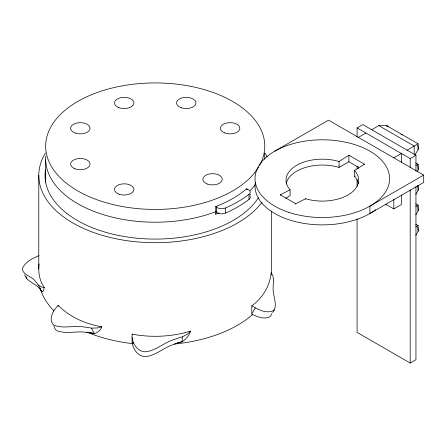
<?xml version="1.0" encoding="UTF-8"?>
<svg xmlns="http://www.w3.org/2000/svg" width="446" height="446" viewBox="0 0 446 446"><rect width="100%" height="100%" fill="white"/><g stroke="black" fill="none" stroke-linecap="round" stroke-linejoin="round"><path stroke-width="0.67" d="M272.612 312.585C278.822 304.952 272.105 295.285 273.197 286.689A75.118 49.166 29.8 0 1 273.727 280.735L272.919 275.929L271.246 272.74L271.185 274.931M39.092 263.904A107.068 56.486 -28.6 0 0 44.271 287.475L43.418 290.859L41.963 291.918A75.118 39.633 -28.6 0 0 39.181 288.244C34.916 283.071 26.877 281.783 24.708 274.803M271.675 313.577L270.85 315.668A9.684 6.339 29.8 0 1 269.652 316.822C263.893 319.827 257.18 316.56 251.812 314.162M132.088 334.138A107.068 91.993 0 0 0 190.554 331.133C189.321 335.593 185.999 339.122 182.269 341.692A75.118 64.542 0 0 0 174.152 344.312C164.2 347.278 156.15 355.401 145.68 356.594A9.684 8.318 0 0 1 143.216 356.337C136.805 355.01 133.042 348.571 132.111 342.506A106.873 91.826 0 0 0 133.053 342.695M58.147 305.393A107.068 81.596 -26.3 0 0 101.755 326.795C100.813 330.296 97.674 332.727 94.262 333.58A75.118 57.244 -26.3 0 0 86.552 332.415C76.857 330.72 66.549 334.249 57.183 330.865A9.684 7.381 -26.3 0 1 55.633 329.65L54.529 328.011L53.916 325.92M255.263 307.957L251.806 314.001L251.806 305.778C257.86 309.413 266.056 314.034 273.175 310.661A9.684 6.339 29.8 0 0 274.374 309.507M414.836 155.163L418.103 149.505L418.103 143.813L386.615 125.627L378.771 125.627L371.685 129.719M417.122 171.649L418.103 169.948A1.912 1.561 60 0 0 418.158 168.627L417.813 165.081M415.817 194.361L418.103 190.397A1.912 1.561 60 0 0 418.158 189.071L417.813 185.525M415.817 214.805L418.103 210.841A1.912 1.561 60 0 0 418.158 209.52M415.817 235.254L418.103 231.29A1.912 1.561 60 0 0 418.158 229.963L417.813 227.07M190.559 331.133L187.811 333.903L182.269 336.886A75.118 64.542 0 0 0 174.152 339.506C164.2 342.478 156.15 350.595 145.68 351.788A9.684 8.318 0 0 1 143.216 351.532C136.777 350.199 133.019 343.715 132.094 337.628M364.382 164.568L364.382 164.161L348.889 155.214L339.06 161.53A36.31 20.962 0 0 0 296.651 165.31A36.31 20.962 0 0 0 290.106 189.795L290.106 195.683L285.802 198.169M364.382 164.161L354.553 170.472A36.31 20.962 0 0 1 348.003 194.958A36.31 20.962 0 0 1 305.599 198.738L295.77 203.772L280.278 194.83L280.278 195.236M274.742 151.188L328.524 120.136L423.7 175.083L423.7 182.447L369.918 213.5L369.918 206.136L423.7 175.083M357.079 136.972L357.079 127.93L362.832 124.607L415.951 155.275L415.951 171.27M358.406 137.385L365.932 133.042M286.198 183.958A36.31 20.962 0 0 1 339.06 167.417L348.889 161.747L358.573 167.334M358.389 183.568A36.31 20.962 0 0 0 354.553 176.365L355.167 176.008M393.818 157.834L401.344 153.485L401.344 162.467M407.098 150.163L418.103 143.813M357.079 127.93L410.197 158.598L415.951 155.275M415.862 165.55L418.103 164.256L418.103 169.948M385.416 204.095L393.818 208.945L401.344 204.602L401.344 194.93M415.862 206.442L418.103 205.149L418.103 210.841M415.862 226.891L418.103 225.592L418.103 231.29M357.079 219.031L357.079 332.393L410.197 363.061L415.951 359.738L415.951 186.573M280.278 194.83L290.106 189.795M101.755 326.795L97.724 327.944L91.564 328.133A75.118 57.244 -26.3 0 0 83.854 326.963C74.159 325.268 63.85 328.802 54.484 325.418A9.684 7.381 -26.3 0 1 52.935 324.203C48.279 318.11 53.782 309.881 58.17 305.376L58.17 306.402M38.997 255.636C32.803 258.334 25.656 261.596 22.573 268.018A9.684 5.107 -28.6 0 0 22.3 269.54C23.984 275.511 31.956 276.392 35.362 281.236A75.118 39.633 -28.6 0 1 38.15 284.91L41.963 291.918A106.873 56.386 -28.6 0 1 41.573 291.104M44.271 287.475L41.322 286.956L38.15 284.91M219.003 212.943A109.554 63.248 0 0 1 215.752 214.236L215.752 206.57A109.554 63.248 0 0 0 246.532 188.797L247.452 189.154A6.261 3.613 0 0 1 249.007 194.328L249.007 199.44A117.097 67.602 0 0 1 225.33 213.11A6.261 3.613 0 0 1 216.366 212.212L215.396 211.371M401.015 134.285L402.214 134.976M378.771 125.627L414.183 146.076L414.183 154.255M415.728 162.885L418.103 164.256M415.728 203.777L418.103 205.149M415.728 224.221L418.103 225.592M215.752 206.57L216.366 207.1A6.261 3.613 0 0 0 225.33 207.998A117.097 67.602 0 0 0 249.007 194.328M215.396 213.929L215.752 214.236M387.808 126.224L388.343 126.887M26.621 278.31L26.113 276.542M91.564 328.133L94.262 333.58A106.873 81.445 -26.3 0 1 89.975 332.382M418.192 209.508L417.813 205.974M418.103 185.413L418.103 190.397M417.813 145.29L418.192 148.172A1.912 1.561 60 0 1 418.131 149.522M410.197 158.598L410.197 167.64M410.197 189.896L410.197 363.061M393.818 199.223L393.818 208.945M386.615 125.627L386.615 126.341M358.406 166.971L358.406 168.359M357.079 166.18L357.079 168.962M357.079 179.392L357.079 186.344M354.553 170.472L354.553 176.365M348.889 155.214L348.889 161.747M339.06 161.53L339.06 167.417M305.599 198.738L305.599 199.106M295.77 203.772L295.77 204.184M271.664 210.936L271.664 274.223M250.161 194.105L250.161 195.381M247.452 189.154L247.452 189.79M246.532 188.797L246.532 189.439M225.33 207.998L225.33 213.11M216.366 207.1L216.366 212.212M182.269 336.886L182.269 341.692M132.094 334.115L132.094 342.338M45.682 159.958L45.682 182.163M38.78 175.468L38.78 269.066M252.681 314.486A116.439 67.229 0 0 1 174.408 344.005M133.348 343.727A116.439 67.229 0 0 1 86.574 332.002M53.96 310.89A116.439 67.229 0 0 1 40.179 288.083M261.997 202.289A116.439 67.229 0 0 1 112.481 238.002A116.439 67.229 0 0 1 45.492 152.967M264.946 152.967A116.439 67.229 0 0 1 267.165 156.97M258.44 197.717A110.179 63.611 0 0 1 130.784 237.495A110.179 63.611 0 0 1 45.486 169.753M271.246 272.74A107.14 70.122 29.8 0 1 251.834 305.8M182.269 341.697A106.873 91.826 0 0 1 177.291 342.706M255.58 184.332A109.554 63.248 0 0 1 250.189 190.498M215.752 211.683A109.554 63.248 0 0 1 101.27 214.013A109.554 63.248 0 0 1 45.771 156.156M264.372 153.547A109.554 63.248 0 0 1 264.773 159.317M258.641 167.055A109.554 63.248 0 0 1 72.882 187.905A109.554 63.248 0 0 1 132.796 84.272A109.554 63.248 0 0 1 259.617 165.36M250.011 196.279A6.261 3.613 0 0 1 249.007 199.44M375.677 209.709A67.296 38.852 0 0 1 297.934 222.236A67.296 38.852 0 0 1 255.279 182.676M386.61 125.594A1.912 1.561 60 0 1 387.791 126.246M118.653 107.536A9.706 5.603 0 0 0 133.867 103.416A9.706 5.603 0 0 0 120.069 97.869A9.706 5.603 0 0 0 118.653 107.536M75.335 133.081A9.706 5.603 0 0 0 90.025 128.359A9.706 5.603 0 0 0 75.603 123.375A9.706 5.603 0 0 0 75.335 133.081M74.777 168.694A9.706 5.603 0 0 0 89.992 164.568A9.706 5.603 0 0 0 76.194 159.027A9.706 5.603 0 0 0 74.777 168.694M119.21 194.233A9.706 5.603 0 0 0 133.9 189.517A9.706 5.603 0 0 0 119.478 184.532A9.706 5.603 0 0 0 119.21 194.233M207.697 184.131A9.706 5.603 0 0 0 222.247 179.281A9.706 5.603 0 0 0 207.697 174.431A9.706 5.603 0 0 0 207.697 184.131M224.578 132.869A9.706 5.603 0 0 0 239.792 128.743A9.706 5.603 0 0 0 225.994 123.202A9.706 5.603 0 0 0 224.578 132.869M181.26 107.748A9.706 5.603 0 0 0 195.95 103.032A9.706 5.603 0 0 0 181.528 98.048A9.706 5.603 0 0 0 181.26 107.748M288.679 212.307A67.296 38.852 0 0 0 389.626 178.662A67.296 38.852 0 0 0 288.679 145.011A67.296 38.852 0 0 0 288.679 212.307"/></g></svg>
